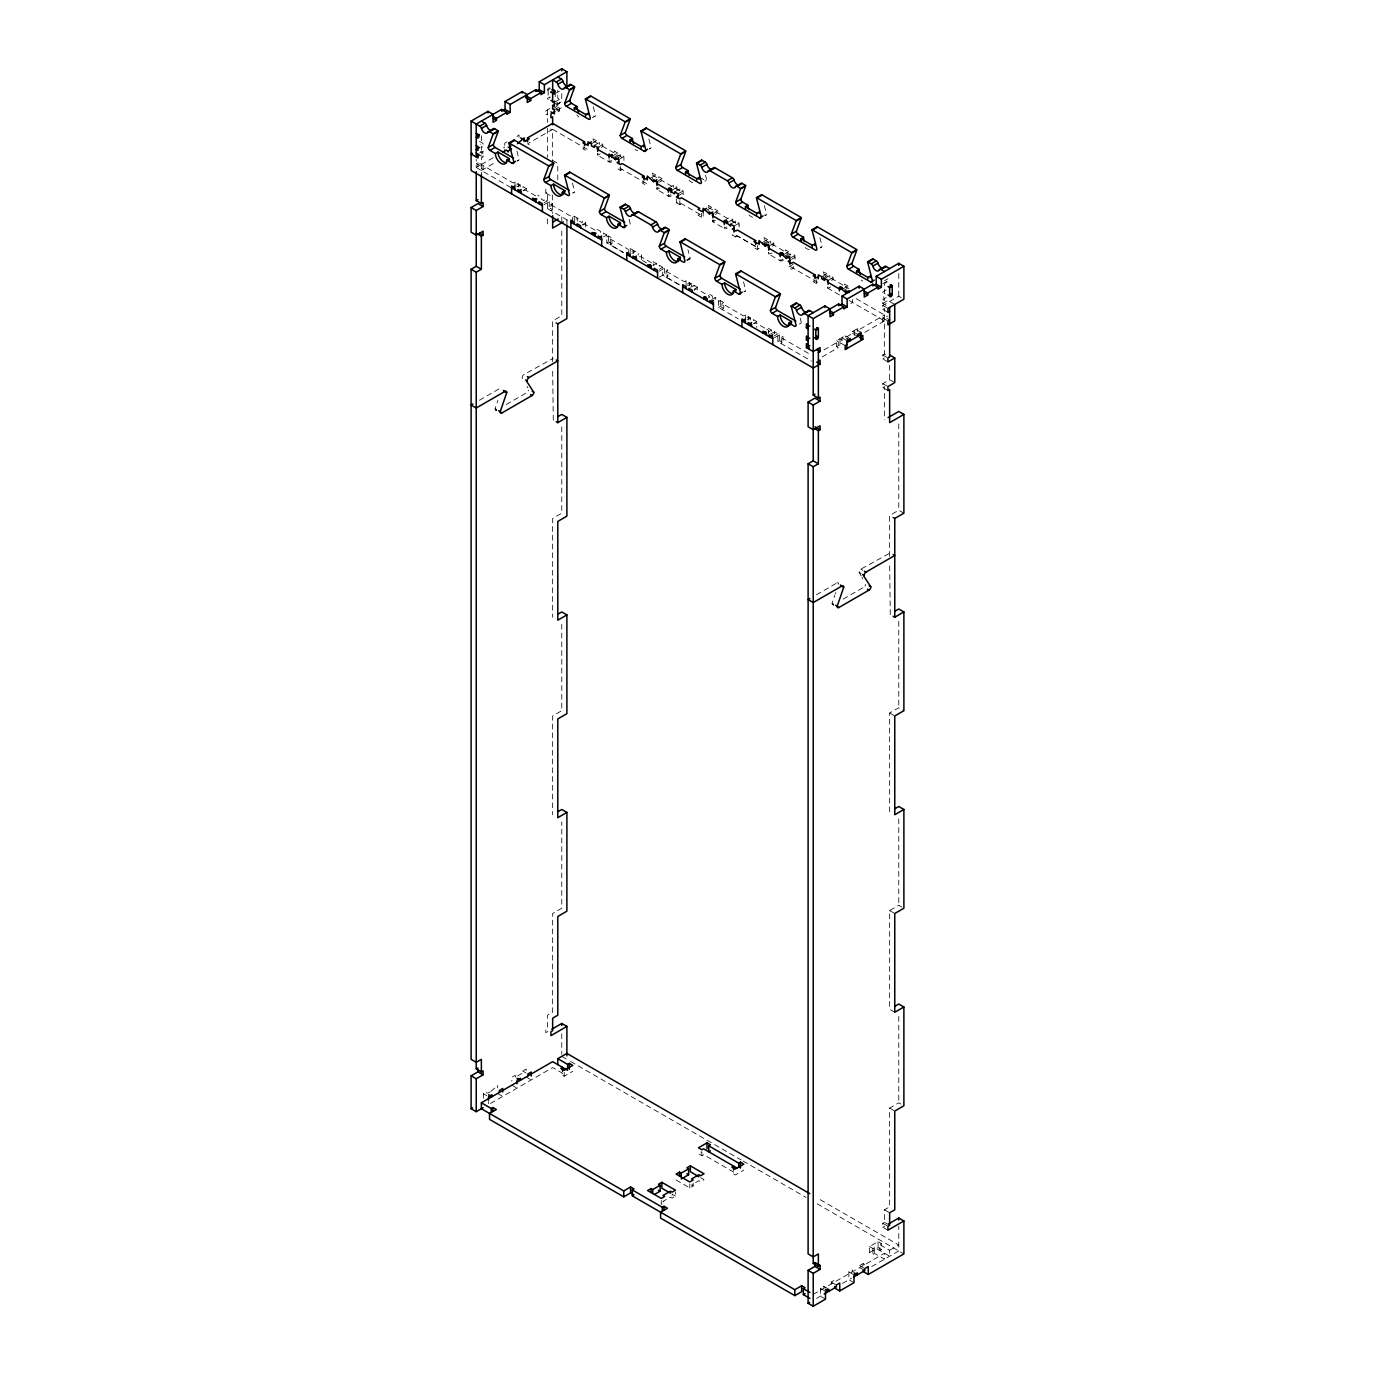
<?xml version="1.0" encoding="UTF-8"?>
<svg xmlns="http://www.w3.org/2000/svg" width="1375" height="1375" viewBox="0 0 1375 1375"><rect width="100%" height="100%" fill="white"/><g stroke="black" fill="none" stroke-linecap="round" stroke-linejoin="round"><path stroke-width="0.75" stroke-dasharray="5 3.75" d="M496.702 410.008A2.423 1.392 -60 0 1 495.103 408.633L497.922 400.383M833.594 604.622A2.423 1.392 -60 0 1 832.098 603.195L834.917 594.928M835.33 593.759L835.725 592.573M547.508 90.148L550.086 88.67M556.067 93.105L559.487 91.128M550.086 96.903L547.508 98.381A1.822 1.048 -60 0 0 548.333 99.292M554.348 102.334L559.487 99.361L559.487 103.314L554.348 106.288M552.647 105.291L557.786 102.334L559.487 103.314M549.794 108.591L545.806 110.894L545.806 114.847L547.508 113.85M556.772 104.552L561.773 101.664L561.773 91.386M552.647 108.917L557.786 105.944L559.487 106.941L559.487 110.894L554.348 113.85M479.652 153.02L483.089 151.044L483.089 156.973L481.37 157.97L481.37 174.608M554.348 109.897L559.487 106.941M481.37 154.017L483.089 153.02L477.95 150.064M556.927 110.395L561.911 107.508M507.117 141.78L504.762 143.137L504.745 151.044M520.145 186.931L520.145 184.955L515.006 181.998L513.305 182.978L477.95 162.577L476.231 163.556L481.37 166.53L483.089 165.533L483.089 169.486L477.95 166.53L476.231 167.509L476.231 159.277M503.473 147.83L504.762 147.091M481.37 164.553L493.917 157.3M481.37 170.483L495.705 162.198M517.241 161.15L518.53 160.411M592.367 117.769L594.945 116.291M516.725 184.955L518.427 183.975L518.427 189.905M516.725 186.931L520.145 184.955M584.581 147.761L582.862 148.741L586.283 150.717L588.002 149.738L551.203 128.494M591.422 143.808L596.544 140.852L596.544 142.828M594.275 145.458L599.397 142.484L602.817 144.461L602.817 146.438L600.256 147.933M522.998 190.558L526.419 188.581L526.419 192.534M597.695 147.434L602.817 144.461M600.256 153.845L597.695 155.323L597.695 151.387M545.806 189.08L545.806 193.033L547.508 192.036L547.508 210.65M612.511 155.994L617.65 153.02L617.65 154.997L612.511 157.97M615.364 157.644L620.503 154.67L623.923 156.647L623.923 160.6M611.669 160.428L609.091 161.923L597.695 155.323A1.822 1.048 0 0 1 598.091 153.673M544.087 202.744L547.508 200.767L544.087 198.791L544.087 200.767L541.234 199.117L541.234 197.141L537.814 195.164M618.784 159.603L623.923 156.647M544.087 204.72L549.227 201.747L552.647 203.723L550.928 204.72L550.928 210.633L552.647 209.653L549.227 207.677L547.508 208.656L568.992 221.066M572.808 193.222L574.097 192.483M649.223 149.119L650.513 148.38M643.878 181.998L642.177 182.978L645.597 184.955L647.298 183.975L618.784 167.509L617.083 168.506L620.503 170.483L622.205 169.486M550.928 204.72L572.602 217.216L574.32 216.236L579.442 219.192L579.442 221.169L582.295 222.819L582.295 220.842L585.716 222.819L585.716 227.013M576.022 219.192L577.741 218.212L577.741 224.142M650.719 178.045L655.858 175.089L655.858 177.066M582.295 224.795L585.716 222.819M656.992 181.672L662.131 178.698L662.131 180.675L659.553 182.17M659.553 188.083L656.992 189.561L656.992 185.625M668.405 188.255L673.527 185.281L676.947 187.258L676.947 189.234M671.825 190.231L676.947 187.258M674.678 191.881L679.8 188.908L683.22 190.884L683.22 196.814M670.966 194.666L668.405 196.161L656.992 189.561A1.822 1.048 0 0 1 658.281 187.773M603.402 236.981L606.822 235.005L606.822 242.894L624.731 253.241M678.098 193.841L683.22 190.884M606.822 236.981L608.523 235.984L611.944 237.961L611.944 243.891L610.242 244.87L622.995 252.261M678.098 195.817L683.22 192.861M704.791 181.191L706.08 180.452M610.242 244.87L610.242 238.958L611.944 237.961M606.822 242.894L608.523 241.914L611.944 243.891M676.38 198.791L676.38 202.744L678.098 201.747L703.175 216.236L703.175 212.283M676.38 202.744L679.8 204.72L681.519 203.723M628.478 255.423L628.478 249.494L630.18 248.497L635.319 251.453L635.319 253.43M631.898 251.47L633.6 250.473L633.6 256.403M631.898 253.43L635.319 251.453M699.772 214.259L698.053 215.239L701.491 217.216L703.192 216.236M706.595 210.306L711.734 207.35L711.734 209.327M712.869 213.933L718.008 210.959L718.008 212.936L715.447 214.431M715.447 220.344L712.869 221.839L724.298 228.405A1.822 1.048 0 0 0 727.066 228.267M724.281 220.516L729.403 217.559L732.823 219.519L732.823 221.495M552.647 361.814L552.647 320.925L561.773 315.666L561.773 229.247M653.005 265.616L656.425 263.639L656.425 265.616M727.702 222.492L732.823 219.519M730.555 224.142L735.677 221.169L739.097 223.145L739.114 231.034M726.842 226.927L724.281 228.422L724.298 226.927M659.278 269.242L662.698 267.266L662.698 275.155L680.625 285.502L666.102 277.148L666.102 271.219L667.82 270.239L667.82 276.152L666.102 277.148M733.975 226.119L739.097 223.145M659.261 271.219L664.4 268.263L667.82 270.239M686.675 260.03L690.095 258.053L687.947 249.752M687.036 260.648L689.597 259.17M764.723 215.789L765.995 215.05M659.261 277.148L664.4 274.175L667.82 276.152M735.694 236.964L737.413 235.984L755.631 246.52L753.93 247.517L757.35 249.477L759.069 248.497L733.975 234.008L732.273 234.988L735.694 236.964L735.694 233.011M479.445 400.228L499.881 388.42A2.423 1.392 -60 0 1 501.239 388.42M522.586 378.555L522.191 377.85A2.423 1.392 -60 0 1 523.875 374.567L553.283 358.325M690.628 287.341L694.066 285.364L694.066 287.341L691.213 285.691L691.213 283.714L686.073 280.758L684.372 281.755L666.102 271.219M687.792 283.714L689.494 282.734L689.494 288.664M691.213 283.714L687.792 285.691L687.792 281.755M762.489 242.567L767.611 239.611L767.611 241.588L762.489 244.544M765.325 244.217L770.464 241.261L773.884 243.238L773.884 245.197L771.323 246.692M694.066 289.317L697.486 287.341L697.486 291.294M768.762 246.194L773.884 243.238M506.223 404.525L526.969 392.545A2.423 1.392 -60 0 0 528.619 390.139M783.578 254.753L788.717 251.797L788.717 253.756L783.578 256.73M711.734 299.527L715.155 297.55L718.575 299.527L718.575 307.433L738.255 318.777M786.431 256.403L791.57 253.43L794.991 255.406L794.991 259.359M782.719 259.205L780.158 260.683L768.762 254.1A1.822 1.048 0 0 1 768.642 252.673M789.852 258.38L794.991 255.406M718.575 301.503L720.294 300.506L723.714 302.483L723.714 308.413L721.995 309.392L721.995 303.48L723.714 302.483M791.57 259.359L794.991 257.383L785.933 252.158M743.875 291.981L745.164 291.242M820.291 247.878L821.562 247.139M718.575 307.433L720.294 306.436L723.714 308.413M750.509 319.928L750.509 317.952L745.37 314.995L743.669 315.992L721.995 303.48M747.089 317.952L748.791 316.972L748.791 322.902M747.089 319.928L750.509 317.952M814.945 280.758L813.227 281.755L816.647 283.714L818.366 282.734L789.852 266.269M821.786 276.805L826.908 273.848L826.908 275.825L821.786 278.781M824.639 278.455L829.761 275.498L833.181 277.475L833.181 279.434L830.62 280.93M753.362 323.555L756.783 321.578L756.783 327.508M828.059 280.431L833.181 277.475M830.62 286.842L828.059 288.337A1.822 1.048 0 0 1 827.836 286.997M768.178 332.114L771.598 330.138L771.598 332.114L774.452 333.764L774.452 331.787L777.872 333.764L777.872 341.67L811.456 361.041M842.875 288.991L848.014 286.034L848.014 287.994L842.875 290.967M771.031 333.764L774.452 331.787M774.452 335.741L777.872 333.764M774.452 337.717L779.591 334.744L783.011 336.72L783.011 342.65L781.292 343.63L781.292 337.717L783.011 336.72M799.442 324.07L800.731 323.331M777.872 341.67L779.591 340.673L783.011 342.65M884.503 280.758L887.923 278.781M882.802 283.714L887.923 280.758L889.642 281.755M850.867 303.48L852.569 302.483L852.569 298.53M886.222 289.97L882.802 291.947L884.503 300.506L882.802 299.527L882.802 303.48L886.222 305.456M882.802 299.527L886.222 297.55M882.802 303.48L887.923 300.506L894.764 304.459M887.923 312.366L882.802 309.392L882.802 305.456L898.769 296.227L903.891 299.2M882.802 309.392L884.503 308.413L884.503 354.011L889.642 356.967M836.602 340.673L838.32 341.67L838.32 347.583L836.602 346.603L836.602 340.673L840.022 338.697L843.459 340.673M845.178 345.606L840.039 342.65L841.758 341.653L841.758 337.7L845.178 335.723L850.3 338.697M846.57 336.909L852.586 333.42L852.586 331.444L857.708 328.488L859.409 329.484L884.503 314.995M823.986 349.938L838.32 341.67M845.642 337.442L845.178 335.723M882.802 321.905L882.802 317.952L884.503 316.972L889.642 319.928M836.602 346.603L840.022 344.627M822.198 356.898L838.32 347.583M864.789 332.303L884.503 320.925M887.923 361.917L882.802 358.944L882.802 354.991L884.503 354.011M882.802 358.944L884.503 357.964M887.923 390.552L882.802 387.595L882.802 383.642L889.642 379.689L894.764 382.645M882.802 387.595L884.503 386.598L884.503 419.684M889.642 556.377L889.642 515.488L898.769 510.211L903.891 513.184M816.441 594.773L836.877 582.983L838.802 584.1M861.197 575.97L859.186 572.413A2.423 1.392 -60 0 1 860.87 569.13L890.278 552.888M843.219 599.087L863.964 587.108A2.423 1.392 -60 0 0 864.497 586.678M889.642 811.783L889.642 713.006L898.769 707.747L903.891 710.703M547.8 1031.525L545.806 1032.677L545.806 1028.723L547.508 1027.744L547.508 1015.231L552.647 1012.275L552.647 913.498L561.773 908.239L561.773 821.82M483.364 1098.195L483.364 1093.744L486.784 1091.767L486.784 1093.125M517.619 1075.955L522.706 1073.016L522.706 1071.039L526.127 1069.062L526.127 1070.541M487.712 1093.211L490.033 1091.87M490.961 1091.338L497.612 1085.511L497.612 1087.986M515.762 1077.02L515.298 1075.319L511.878 1077.295L511.878 1081.231M490.514 1103.455L552.647 1067.567L562.512 1073.273L560.794 1074.253L564.214 1076.23L572.773 1071.297M894.764 1012.258L889.642 1009.302L889.642 910.542L898.769 905.266L903.891 908.239M701.869 1155.705L701.869 1151.752L698.448 1153.728L701.869 1155.705L703.587 1154.725L733.58 1172.033L731.861 1173.013L735.281 1174.989L743.841 1170.056M661.272 1200.409L661.272 1204.362L664.692 1202.386L662.973 1201.406L670.398 1197.127L672.1 1198.106L675.52 1196.13L675.52 1192.177M676.087 1180.008L689.786 1187.897L693.206 1185.92L693.206 1181.967M889.642 1225.263L884.503 1222.306L884.503 1209.794L889.642 1206.837L889.642 1108.061L898.769 1102.802L903.891 1105.758M887.923 1230.195L882.802 1227.239L882.802 1223.286L884.503 1222.306M882.802 1227.239L884.795 1226.088M813.227 1294.391L884.503 1253.244L884.503 1259.173L874.638 1253.484L872.936 1254.464L869.516 1252.487L869.516 1246.558L878.058 1241.625L881.478 1243.602L881.478 1249.531L879.777 1250.511L879.777 1244.598L881.478 1243.602M869.516 1246.558L872.936 1248.534L874.638 1247.555L889.642 1256.217L889.642 1250.288L879.777 1244.598M869.516 1252.487L878.058 1247.555L881.478 1249.531M825.498 1299.169L820.359 1296.212L820.359 1288.306L823.78 1286.33L828.919 1289.303M831.188 1284.027L831.188 1282.05L834.608 1280.073L834.608 1282.05M853.995 1282.72L848.873 1279.747L848.873 1271.841L852.294 1269.864L852.294 1271.841M864.841 1270.534L859.702 1267.561L859.702 1265.584L863.122 1263.625L868.261 1266.581M889.642 1250.288L898.769 1245.011L817.18 1197.917M816.527 1298.413L822.37 1295.044M842.48 1283.442L851.606 1278.166M871.716 1266.564L898.769 1250.941L898.769 1226.259M885.208 293.855A1.822 1.048 -60 0 1 884.503 292.944L884.503 284.47A1.736 0.997 -60 0 1 886.995 283.044L888.027 283.542M699.445 177.203L704.859 180.331A2.423 1.392 60 0 0 706.578 179.352L705.495 175.192M548.161 90.269L548.161 98.742M559.487 99.361L557.786 98.381L557.786 90.148M556.067 108.917L559.487 110.894M882.802 305.456L887.923 308.413M596.544 140.852L593.123 138.875L593.123 142.828M617.65 153.02L614.23 151.044L614.23 153.02M655.858 175.089L652.438 173.113L652.438 179.042M662.131 178.698L658.711 176.722L658.711 178.698M711.734 207.35L708.314 205.373L708.314 211.303M714.587 209L718.008 210.959M767.611 239.611L764.191 237.634L764.191 243.564M788.717 251.797L785.297 249.82L785.297 251.797M826.908 273.848L823.487 271.872L823.487 279.778M848.014 286.034L844.594 284.058L844.594 286.034M593.123 140.852L600.377 145.028M602.181 146.077L623.923 158.623M652.438 175.089L679.594 190.764M708.331 207.333L739.114 225.122M764.191 239.611L784.111 251.109M823.487 273.848L843.425 285.347M845.23 286.395L848.856 288.492M856.127 298.616L887.408 316.68M772.028 253.017L768.762 254.1L768.762 250.147M882.802 317.952L887.923 320.925M839.455 294.92L828.059 288.337L828.059 284.384M849.148 300.506L885.964 321.767M861.145 332.441L856.006 329.467L856.006 331.702M529.272 144.805L527.553 143.808L552.647 129.319L552.647 162.405M852.586 331.444L857.725 334.417L857.708 328.488M552.647 160.428L557.786 163.402L557.786 179.85M852.586 333.42L857.725 336.394M882.802 354.991L887.923 357.964M841.758 337.7L846.88 340.673M479.445 141.384L483.089 143.481L483.089 147.434L481.37 146.438L481.37 150.064L483.089 151.044M882.802 383.642L887.923 386.598M477.95 154.017L483.089 156.973M545.806 193.033L550.928 195.989M526.419 188.581L522.998 186.605L522.998 188.581M597.128 229.402L600.548 231.378L600.548 233.355M606.822 235.005L603.402 233.028L603.402 235.005M653.005 261.663L656.425 263.639M662.698 267.266L659.278 265.289L659.278 267.266M694.066 285.364L697.486 287.341M756.783 321.578L753.362 319.602L753.362 321.578M768.178 328.161L771.598 330.138M535.683 195.903L526.419 190.558A1.822 1.048 0 0 0 523.548 190.781M594.98 230.141L585.716 224.795A1.822 1.048 0 0 0 582.777 225.122M651.561 262.831L641.592 257.056A1.822 1.048 0 0 0 639.427 256.884M705.323 293.838L697.486 289.317A1.822 1.048 0 0 0 694.53 290.469M708.177 295.487L708.881 295.9A1.822 1.048 0 0 1 708.984 297.309M764.62 328.075L756.783 323.555A1.822 1.048 0 0 0 754.462 323.434M766.752 329.312L768.178 330.138A1.822 1.048 0 0 1 768.298 331.547M781.292 337.717L811.456 355.128M642.297 260.425L647.178 263.244M476.231 167.509L511.534 187.894M860.87 569.13L862.795 570.247M859.186 572.413L861.111 573.513M553.283 420.062L552.647 369.531M890.278 614.625L889.642 564.094M495.103 408.633L496.702 409.561M832.098 603.195L833.697 604.123M495.481 410.025L496.77 410.764M832.477 604.57L833.766 605.327M889.642 713.006L894.764 715.98M889.642 910.542L894.764 913.498M889.642 1108.061L894.764 1111.034M884.503 1209.794L889.642 1212.75M882.802 1223.286L887.923 1226.259M561.773 1056.378L566.895 1059.352L566.895 1053.422M570.608 1061.483L741.177 1159.967M743.033 1161.033L806.059 1197.419M817.18 1203.847L903.891 1253.914M522.706 1071.039L526.127 1073.016M859.702 1265.584L864.841 1268.558M526.127 1076.952L531.266 1079.925L531.266 1077.45M700.614 1177.688L704.034 1179.664L700.614 1181.641L698.913 1180.661L691.487 1184.941L693.206 1185.92M848.873 1271.841L853.995 1274.814M511.878 1085.184L517 1088.158L517 1086.181M831.188 1282.05L836.327 1285.023M497.612 1093.417L502.752 1096.373L502.752 1094.895M675.52 1196.13L672.1 1194.153L672.1 1198.106M483.364 1093.744L486.784 1095.72M820.359 1288.306L825.498 1291.263M610.242 238.958L628.478 249.494M862.005 577.397L862.812 578.841M527.038 386.409L527.845 387.836M819.93 237.72L822.061 246.022A2.423 1.392 60 0 1 820.359 247.019M800.164 318.072L801.23 322.214A2.423 1.392 60 0 1 799.511 323.211M764.363 205.648L766.494 213.95A2.423 1.392 60 0 1 764.792 214.93M743.514 281.841L745.662 290.142A2.423 1.392 60 0 1 744.202 291.259M648.862 138.961L651.011 147.263A2.423 1.392 60 0 1 649.705 148.431M629.097 219.312L630.163 223.455A2.423 1.392 60 0 1 629.028 224.658M593.295 106.889L595.444 115.191A2.423 1.392 60 0 1 593.725 116.17M572.464 183.081L574.595 191.383A2.423 1.392 60 0 1 572.894 192.363M516.897 150.992L519.028 159.294A2.423 1.392 60 0 1 517.327 160.291M898.769 273.591L898.769 296.227M898.769 423.809L898.769 510.211M898.769 621.328L898.769 707.747M898.769 818.847L898.769 905.266M898.769 1016.383L898.769 1102.802M889.642 365.286L889.642 379.689M878.058 1241.625L878.058 1247.555M874.638 1247.555L874.638 1253.484M872.936 1248.534L872.936 1254.464M863.122 1263.625L863.122 1265.103M854.288 330.464L854.288 336.394M840.022 338.697L840.039 346.586M829.761 275.498L829.761 277.475M823.78 1286.33L823.78 1287.327M816.647 279.778L816.647 283.714M780.158 259.566L780.158 260.683A1.822 1.048 0 0 0 783.114 259.514M779.591 334.744L779.591 340.673M770.464 241.261L770.464 243.238M768.711 330.877L768.711 333.85M757.35 245.541L757.35 249.477M745.37 314.995L745.37 320.925M735.677 221.169L735.677 223.145M720.294 300.506L720.294 306.436M715.155 297.55L715.155 299.527M712.886 219.966L712.886 221.822A1.822 1.048 0 0 1 715.052 220.172M712.302 297.877L712.302 295.9L708.881 293.923L708.881 297.877M701.491 213.262L701.491 217.216M689.786 1183.944L689.786 1187.897M686.073 280.758L686.073 286.688M679.8 188.908L679.8 190.884M679.8 200.767L679.8 204.72M673.527 185.281L673.527 187.258M668.405 194.305L668.405 196.161A1.822 1.048 0 0 0 671.275 195.92M664.4 268.263L664.4 274.175M641.592 259.652L641.592 255.08L638.172 253.103L638.172 255.08M630.18 248.497L630.18 254.427M620.503 154.67L620.503 156.647M620.503 166.53L620.503 170.483M609.091 159.689L609.091 161.923A1.822 1.048 0 0 0 612.047 161.597M608.523 235.984L608.523 241.914M599.397 142.484L599.397 144.461M574.32 216.236L574.32 222.166M572.602 217.216L572.602 223.145M566.895 219.863L566.895 226.033M564.214 1072.277L564.214 1076.23M561.773 216.889L561.773 223.059M561.773 426.766L561.773 513.184L552.647 518.444L552.647 617.22M561.773 624.302L561.773 710.703L552.647 715.98L552.647 814.739M561.773 1033.742L561.773 1054.333M557.786 102.334L557.786 105.944M555.208 91.627L555.208 97.934M552.647 195.009L552.647 213.606M550.928 128.837L550.928 130.316M549.227 201.747L549.227 207.677M547.508 109.897L547.508 122.255M547.508 128.425L547.508 157.386M547.508 218.917L547.508 225.122M519.011 137.38L519.011 134.922L515.591 137.5M515.006 181.998L515.006 187.928M488.503 1101.65L488.503 1103.627M481.37 135.798L481.37 142.484A1.822 1.048 -60 0 1 480.563 144.341M477.95 162.577L477.95 166.53M690.095 258.053A2.423 1.392 60 0 1 688.377 259.05M836.877 582.983A2.423 1.392 -60 0 1 838.561 584.306M865.648 584.358A2.423 1.392 -60 0 1 864.995 586.094M547.577 89.873A1.736 0.997 -60 0 1 549.983 88.378M549.983 97.487A1.822 1.048 -60 0 1 549.794 98.003M862.761 281.016A8.061 4.658 60 0 1 861.197 280.036M809.291 249.442A8.061 4.658 60 0 1 805.097 247.5M752.675 217.233A8.061 4.658 60 0 1 749.014 214.913M692.742 182.634A8.061 4.658 60 0 1 689.081 180.314M637.708 150.648A8.061 4.658 60 0 1 635.095 149.583M579.013 117.116A8.061 4.658 60 0 1 576.933 114.95M653.108 263.725A1.822 1.048 0 0 1 653.108 265.066M793.272 264.292L788.15 267.266L791.57 269.242L793.272 268.245L793.272 264.292"/><path stroke-width="1.5" d="M525.714 379.878L533.775 392.236A2.423 1.392 -60 0 1 532.091 395.502L501.927 412.93A2.423 1.392 -60 0 1 500.242 411.606L506.705 392.717A2.423 1.392 -60 0 0 505.003 391.394L503.405 390.466M862.709 574.441L870.77 586.798A2.423 1.392 -60 0 1 869.086 590.064L838.922 607.492A2.423 1.392 -60 0 1 837.22 606.169L843.683 587.28A2.423 1.392 -60 0 0 841.998 585.956L840.4 585.028M488.245 147.452L493.058 134.338L498.197 131.364L493.367 144.478L488.245 147.452A2.423 1.392 60 0 0 489.947 150.408L495.361 153.536A8.061 4.658 60 0 0 501.067 163.419A8.061 4.658 60 0 0 506.773 160.119L509.334 158.641L497.939 152.058L495.361 153.536M564.644 103.331L569.473 90.217L574.595 87.261L569.783 100.375L564.644 103.331A2.423 1.392 60 0 0 566.362 106.305L588.603 119.144A2.423 1.392 60 0 0 590.305 118.147L585.492 99.464A2.423 1.392 60 0 1 585.423 98.863L590.545 95.906L630.231 118.817L625.109 121.773L585.423 98.863M543.812 179.523L548.625 166.409L553.764 163.453L548.934 176.567L543.812 179.523A2.423 1.392 60 0 0 545.514 182.497L550.928 185.625A8.061 4.658 60 0 0 556.634 195.491A8.061 4.658 60 0 0 562.341 192.208L564.902 190.73L553.506 184.13L550.928 185.625M620.211 135.42L625.041 122.306L630.163 119.333L625.35 132.447L620.211 135.42A2.423 1.392 60 0 0 621.93 138.377L644.17 151.216L647.591 149.239M599.38 211.613L604.192 198.498L609.331 195.525L604.502 208.639L599.38 211.613A2.423 1.392 60 0 0 601.081 214.569L606.495 217.697A8.061 4.658 60 0 0 612.202 227.58A8.061 4.658 60 0 0 617.908 224.28L620.469 222.802L609.073 216.219L606.495 217.697M675.778 167.492L680.608 154.378L685.73 151.422L680.917 164.536L675.778 167.492A2.423 1.392 60 0 0 677.497 170.466L699.737 183.305A2.423 1.392 60 0 0 701.439 182.308L696.627 163.625A2.423 1.392 60 0 1 696.558 163.023L701.68 160.067L705.289 162.147A2.423 1.392 60 0 1 706.905 164.398A4.847 2.802 60 0 0 710.136 168.884A4.847 2.802 60 0 0 713.35 168.111A2.423 1.392 60 0 1 714.966 167.733L732.445 177.822A2.423 1.392 60 0 1 734.061 180.073A4.847 2.802 60 0 0 737.292 184.577A4.847 2.802 60 0 0 740.506 183.803A2.423 1.392 60 0 1 742.122 183.408L745.731 185.488L740.592 188.461L737 186.381A2.423 1.392 60 0 0 735.384 186.759A4.847 2.802 60 0 1 732.153 187.533A4.847 2.802 60 0 1 728.922 183.03A2.423 1.392 60 0 0 727.323 180.795L709.844 170.689A2.423 1.392 60 0 0 708.228 171.084A4.847 2.802 60 0 1 704.997 171.858A4.847 2.802 60 0 1 701.766 167.355A2.423 1.392 60 0 0 700.167 165.103L696.558 163.023M659.295 246.211L664.125 233.097L669.247 230.141L664.434 243.238L659.295 246.211A2.423 1.392 60 0 0 661.014 249.167L666.428 252.295A8.061 4.658 60 0 0 672.134 262.178A8.061 4.658 60 0 0 677.841 258.878L680.402 257.4L668.989 250.817L666.428 252.295M735.711 202.091L740.523 188.977L745.662 186.02L740.85 199.134L735.711 202.091A2.423 1.392 60 0 0 737.43 205.064L759.653 217.903L763.073 215.927M714.863 278.283L719.692 265.169L724.814 262.212L720.002 275.327L714.863 278.283A2.423 1.392 60 0 0 716.581 281.256L721.995 284.384A8.061 4.658 60 0 0 727.702 294.25A8.061 4.658 60 0 0 733.408 290.967L735.969 289.489L724.556 282.906L721.995 284.384M791.278 234.18L796.091 221.066L801.23 218.092L796.417 231.206L791.278 234.18A2.423 1.392 60 0 0 792.997 237.136L815.22 249.975A2.423 1.392 60 0 0 816.939 248.995L812.127 230.312A2.423 1.392 60 0 1 812.041 229.711L817.18 226.737L856.866 249.648L851.727 252.622L812.041 229.711M770.43 310.372L775.259 297.258L780.381 294.302L775.569 307.416L770.43 310.372A2.423 1.392 60 0 0 772.148 313.328L777.562 316.456A8.061 4.658 60 0 0 783.269 326.339A8.061 4.658 60 0 0 788.975 323.039L791.536 321.561L780.123 314.978L777.562 316.456M846.845 266.252L851.658 253.137L856.797 250.181L851.984 263.295L846.845 266.252A2.423 1.392 60 0 0 848.547 269.225L870.788 282.064L874.208 280.088M818.366 361.092L820.067 360.095L820.067 364.048L813.227 368.002L471.109 170.483L471.109 121.086L487.936 111.375L493.058 114.348L493.058 122.255L496.478 120.278L496.478 118.302L506.739 112.372L506.739 114.348L510.159 112.372L510.159 104.466L505.037 101.509L505.037 109.416L510.159 112.372M505.037 101.509L522.139 91.627L527.278 94.6L527.278 102.489L530.698 100.512L530.698 98.536L540.959 92.623L540.959 94.6L544.38 92.623L544.38 84.717L566.895 71.706L566.895 88.172M544.38 92.623L539.241 89.65L539.241 81.761L561.773 68.75L566.895 71.706M506.739 112.372L501.617 109.416L476.231 124.059L476.231 156.973L479.239 155.255M510.159 104.466L535.82 89.65L540.959 92.623M502.459 110.894L505.037 109.416M536.25 91.386L539.241 89.65M479.841 126.139L484.98 123.183A2.423 1.392 60 0 1 486.595 125.417A4.847 2.802 60 0 0 489.809 129.92A4.847 2.802 60 0 0 493.041 129.147A2.423 1.392 60 0 1 494.656 128.769L498.266 130.848L493.127 133.805L489.517 131.725A2.423 1.392 60 0 0 487.902 132.12A4.847 2.802 60 0 1 484.688 132.877A4.847 2.802 60 0 1 481.456 128.391A2.423 1.392 60 0 0 479.841 126.139L471.109 121.086M556.256 82.019L561.378 79.062A2.423 1.392 60 0 1 562.994 81.314A4.847 2.802 60 0 0 566.225 85.8A4.847 2.802 60 0 0 569.456 85.044A2.423 1.392 60 0 1 571.055 84.648L574.664 86.728L569.542 89.702L565.933 87.605A2.423 1.392 60 0 0 564.317 88A4.847 2.802 60 0 1 561.086 88.773A4.847 2.802 60 0 1 557.872 84.27A2.423 1.392 60 0 0 556.256 82.019L552.647 79.939L552.647 89.169L554.348 90.148L554.348 94.102L550.928 92.125M481.456 128.391L486.595 125.417M557.872 84.27L562.994 81.314M478.809 135.747L476.231 137.225L477.95 138.205L477.95 134.269L476.231 133.272M487.902 132.12L493.041 129.147M564.317 88L569.456 85.044M489.517 131.725L494.656 128.769M565.933 87.605L571.055 84.648M479.652 147.434L476.231 149.411L477.95 150.391L477.95 146.438L476.231 145.458M472.381 153.278L471.109 154.017L477.95 157.97L477.95 154.017L476.231 153.02M554.933 111.547L550.928 113.85L550.928 117.803L552.647 116.806L552.647 124.833M489.947 150.408L495.086 147.452L513.614 158.142M566.362 106.305L571.484 103.331L576.916 106.459A8.061 4.658 60 0 0 578.583 112.08M509.008 142.983L514.147 140.009L553.833 162.92L548.694 165.894L509.008 142.983A2.423 1.392 60 0 0 509.077 143.584L513.906 162.267A2.423 1.392 60 0 1 512.188 163.247L506.773 160.119M509.077 143.584L514.216 140.628A2.423 1.392 60 0 1 514.147 140.009M585.492 99.464L590.614 96.508A2.423 1.392 60 0 1 590.545 95.906M574.561 109.88A8.061 4.658 60 0 1 574.338 107.938L576.916 106.459M510.744 145.613L509.902 150.064M502.872 152.127L506.464 150.064L508.183 152.041M517.481 143.705L524.15 137.878L524.15 141.573M527.553 141.831L527.553 137.878L552.647 123.406L584.581 141.831L584.581 145.784M508.166 151.044L511.586 149.084L508.166 147.108M525.645 140.955L529.272 138.875L527.553 137.878M585.527 116.205A8.061 4.658 60 0 0 585.75 114.52L588.311 113.042A8.061 4.658 60 0 1 588.088 114.727M512.188 163.247L515.608 161.27M476.231 171.652L476.231 200.595L477.95 199.616M476.231 233.183L481.37 236.156L483.089 235.159L483.089 231.206L476.231 235.159L471.109 232.203L471.109 207.505L477.95 203.569L483.089 206.525L483.089 202.572L481.37 203.569L476.231 200.595M584.581 141.831L582.862 142.828L586.283 144.805L591.422 141.831M515.006 185.952L511.586 187.928L542.386 205.7M471.109 207.505L476.231 210.478L483.089 206.525M521.28 189.561L517.859 191.537L517.859 189.561L521.28 191.537L521.28 193.514M545.514 182.497L550.653 179.523L569.181 190.231M621.93 138.377L627.052 135.42L632.483 138.548A8.061 4.658 60 0 0 633.755 143.43M564.575 175.055L569.714 172.098L609.4 195.009L604.261 197.966L564.575 175.055A2.423 1.392 60 0 0 564.644 175.673L569.473 194.339A2.423 1.392 60 0 1 567.755 195.336L562.341 192.208M640.991 130.952L646.113 127.978L685.798 150.889L680.677 153.862L640.991 130.952A2.423 1.392 60 0 0 641.059 131.553L645.872 150.236A2.423 1.392 60 0 1 644.17 151.216M564.644 175.673L569.783 172.7A2.423 1.392 60 0 1 569.714 172.098M641.059 131.553L646.181 128.597A2.423 1.392 60 0 1 646.113 127.978M630.128 141.969A8.061 4.658 60 0 1 629.905 140.027L632.483 138.548M609.091 157.97L609.091 154.017L615.364 159.603L618.784 157.644M641.094 148.294A8.061 4.658 60 0 0 641.317 146.609L643.878 145.131A8.061 4.658 60 0 1 643.655 146.816M618.784 161.58L617.083 162.577L620.503 164.553L622.205 163.556L643.878 176.069L643.878 180.022M483.141 1107.7L476.231 1111.688L471.109 1108.731L471.109 1075.8L476.231 1078.773L483.089 1074.82L483.089 1070.867L481.37 1071.847L481.37 1059.352L476.231 1062.308L471.109 1059.352L471.109 269.242L476.231 266.269L481.37 269.242L481.37 236.156M552.853 222.045L558.198 218.952M471.109 269.242L476.231 272.198L481.37 269.242M563.337 221.908L552.647 228.095L552.647 215.686M643.878 176.069L642.177 177.066L645.597 179.042L647.298 178.045M647.298 180.022L647.298 176.069L653.572 181.672L656.992 179.695M601.081 214.569L606.22 211.613L624.748 222.303M677.497 170.466L682.619 167.492L688.05 170.62A8.061 4.658 60 0 0 689.322 175.502M620.142 207.144L625.281 204.17L628.891 206.267A2.423 1.392 60 0 1 630.489 208.502A4.847 2.802 60 0 0 633.72 213.005A4.847 2.802 60 0 0 636.952 212.231A2.423 1.392 60 0 1 638.567 211.853L656.047 221.942A2.423 1.392 60 0 1 657.645 224.194A4.847 2.802 60 0 0 660.877 228.68A4.847 2.802 60 0 0 664.108 227.906A2.423 1.392 60 0 1 665.723 227.528L669.333 229.608L664.194 232.564L660.584 230.484A2.423 1.392 60 0 0 658.969 230.88A4.847 2.802 60 0 1 655.755 231.653A4.847 2.802 60 0 1 652.523 227.15A2.423 1.392 60 0 0 650.908 224.898L633.428 214.809A2.423 1.392 60 0 0 631.812 215.188A4.847 2.802 60 0 1 628.598 215.961A4.847 2.802 60 0 1 625.367 211.475A2.423 1.392 60 0 0 623.752 209.223L620.142 207.144A2.423 1.392 60 0 0 620.211 207.745L625.041 226.428A2.423 1.392 60 0 1 623.322 227.408L617.908 224.28M620.211 207.745L625.35 204.789A2.423 1.392 60 0 1 625.281 204.17M696.627 163.625L701.748 160.669A2.423 1.392 60 0 1 701.68 160.067M685.695 174.041A8.061 4.658 60 0 1 685.472 172.098L688.05 170.62M623.752 209.223L628.891 206.267M700.167 165.103L705.289 162.147M625.367 211.475L630.489 208.502M701.766 167.355L706.905 164.398M594.55 232.856L591.989 234.334L591.989 232.358L595.409 234.334L595.409 236.311M631.812 215.188L636.952 212.231M708.228 171.084L713.35 168.111M633.428 214.809L638.567 211.853M709.844 170.689L714.966 167.733M696.661 180.366A8.061 4.658 60 0 0 696.884 178.681L699.445 177.203A8.061 4.658 60 0 1 699.05 179.403M601.683 235.984L598.262 237.961L598.262 235.984L601.683 237.961L601.683 245.867M623.322 227.408L626.742 225.431M678.098 195.817L676.38 196.814L679.8 198.791L681.519 197.794L699.772 208.33L698.053 209.309L701.491 211.286L706.612 208.33M650.908 224.898L656.047 221.942M727.323 180.795L732.445 177.822M652.523 227.15L657.645 224.194M728.922 183.03L734.061 180.073M658.969 230.88L664.108 227.906M735.384 186.759L740.506 183.803M660.584 230.484L665.723 227.528M737 186.381L742.122 183.408M636.47 256.077L633.05 258.036L633.05 256.077L636.47 258.036L636.47 260.012M703.175 212.283L703.175 208.33L709.448 213.933L712.869 211.956M661.014 249.167L666.153 246.211L684.681 256.902M737.43 205.064L742.552 202.091L747.966 205.219A8.061 4.658 60 0 0 748.894 209.361M680.075 241.742L685.197 238.769L724.883 261.697L719.761 264.653L680.075 241.742A2.423 1.392 60 0 0 680.144 242.344L684.956 261.027A2.423 1.392 60 0 1 683.255 262.006L677.841 258.878M756.473 197.622L761.612 194.666L801.298 217.577L796.159 220.533L756.473 197.622A2.423 1.392 60 0 0 756.559 198.241L761.372 216.906A2.423 1.392 60 0 1 759.653 217.903M680.144 242.344L685.283 239.387A2.423 1.392 60 0 1 685.197 238.769M756.559 198.241L761.681 195.267A2.423 1.392 60 0 1 761.612 194.666M745.628 208.639A8.061 4.658 60 0 1 745.405 206.697L747.966 205.219M556.17 322.97L557.786 323.881L566.895 318.622L566.895 226.033M756.594 214.981A8.061 4.658 60 0 0 756.817 213.28L759.378 211.802A8.061 4.658 60 0 1 759.155 213.486M733.992 228.078L732.273 229.075L735.694 231.034L737.413 230.055L755.631 240.591L755.631 244.544M472.897 403.992L471.109 405.041L476.231 407.997L505.003 391.394M755.631 240.591L753.93 241.588L757.35 243.564L759.069 242.567M527.312 380.806A2.423 1.392 -60 0 1 529.014 377.541L557.786 360.92L556.17 359.992M759.069 244.544L759.069 240.591L765.325 246.194L768.762 244.217M716.581 281.256L721.72 278.283L740.248 288.991M792.997 237.136L798.119 234.18L803.533 237.308A8.061 4.658 60 0 0 804.461 241.45M735.642 273.814L740.764 270.858L780.45 293.769L775.328 296.725L735.642 273.814A2.423 1.392 60 0 0 735.711 274.433L740.523 293.098A2.423 1.392 60 0 1 738.822 294.095L733.408 290.967M735.711 274.433L740.85 271.459A2.423 1.392 60 0 1 740.764 270.858M812.127 230.312L817.248 227.356A2.423 1.392 60 0 1 817.18 226.737M801.195 240.728A8.061 4.658 60 0 1 800.972 238.786L803.533 237.308M713.436 300.506L710.016 302.483L710.016 300.506L713.436 302.483L713.436 310.389M780.158 256.73L780.158 252.777L786.431 258.38L789.852 256.403M812.161 247.053A8.061 4.658 60 0 0 812.367 245.369L814.945 243.891A8.061 4.658 60 0 1 814.722 245.575M789.852 260.356L788.15 261.336L791.57 263.312L793.272 262.316L814.945 274.828L814.945 278.781M738.822 294.095L742.242 292.119M558.113 416.522L561.773 414.425L566.895 417.381L566.895 516.141L557.786 521.417L557.786 620.177L566.895 614.917L566.895 713.677L557.786 718.936L557.786 817.712L566.895 812.436L566.895 911.195L557.786 916.472L557.786 1015.231L552.647 1018.188L552.647 1030.7L550.928 1031.697L550.928 1035.65L566.895 1026.42L566.895 1055.227M556.17 421.73L557.786 422.658L566.895 417.381M814.945 274.828L813.227 275.825L816.647 277.802L818.366 276.805M745.37 318.948L741.95 320.925L772.75 338.697M751.644 322.575L748.223 324.552L748.223 322.575L751.644 324.552L751.644 326.511M772.148 313.328L777.288 310.372L795.816 321.062M848.547 269.225L853.686 266.252L859.1 269.38A8.061 4.658 60 0 0 860.372 274.278M788.975 323.039L794.389 326.167A2.423 1.392 60 0 0 796.091 325.188L791.278 306.505A2.423 1.392 60 0 1 791.209 305.903L796.331 302.947L799.941 305.027A2.423 1.392 60 0 1 801.556 307.278A4.847 2.802 60 0 0 804.788 311.764A4.847 2.802 60 0 0 808.002 310.991A2.423 1.392 60 0 1 809.617 310.613L813.227 312.692M870.788 282.064A2.423 1.392 60 0 0 872.506 281.067L867.694 262.402A2.423 1.392 60 0 1 867.608 261.783L872.747 258.827L876.356 260.906A2.423 1.392 60 0 1 877.972 263.158A4.847 2.802 60 0 0 881.186 267.644A4.847 2.802 60 0 0 884.417 266.887A2.423 1.392 60 0 1 886.033 266.492L889.642 268.572M791.278 306.505L796.417 303.548A2.423 1.392 60 0 1 796.331 302.947M867.694 262.402L872.816 259.428A2.423 1.392 60 0 1 872.747 258.827M856.763 272.8A8.061 4.658 60 0 1 856.539 270.858L859.1 269.38M791.209 305.903L794.819 307.983L799.941 305.027M867.608 261.783L871.217 263.88L876.356 260.906M794.819 307.983A2.423 1.392 60 0 1 796.434 310.234L801.556 307.278M871.217 263.88A2.423 1.392 60 0 1 872.833 266.114L877.972 263.158M765.617 331.616L763.056 333.111L763.056 331.134L766.477 333.111L766.477 335.07M796.434 310.234A4.847 2.802 60 0 0 799.648 314.72A4.847 2.802 60 0 0 802.88 313.964L808.002 310.991M872.833 266.114A4.847 2.802 60 0 0 876.064 270.617A4.847 2.802 60 0 0 879.278 269.844L884.417 266.887M802.88 313.964A2.423 1.392 60 0 1 804.495 313.569L809.617 310.613M879.278 269.844A2.423 1.392 60 0 1 880.894 269.466L886.033 266.492M867.728 279.142A8.061 4.658 60 0 0 867.934 277.458L870.513 275.962A8.061 4.658 60 0 1 870.289 277.647M772.75 334.744L769.33 336.72L769.33 334.744L772.75 336.72L772.75 344.627M839.455 290.967L839.455 287.014L845.728 292.617L849.148 290.641M847.155 306.934L842.033 303.961L842.033 296.072L847.155 299.028L847.155 306.934L843.734 308.911L843.734 306.934L833.473 312.864L833.473 314.823L830.053 316.8L830.053 308.911L824.914 305.938L808.105 315.648L808.105 348.58L809.377 347.841M842.033 296.072L859.134 286.189L864.256 289.145L864.256 297.052L867.694 295.075L867.694 293.098L877.955 287.186L877.955 289.145L881.375 287.186L881.375 279.28L903.891 266.269L903.891 299.2L887.923 308.413L887.923 312.366L889.642 311.369M881.375 287.186L876.236 284.213L876.236 276.306L898.769 263.312L903.891 266.269M804.495 313.569L813.227 318.622L838.613 303.961L843.734 306.934M847.155 299.028L872.816 284.213L877.955 287.186M839.455 305.456L842.033 303.961M873.881 285.57L876.236 284.213M808.105 324.878L806.386 323.881L806.386 327.834L809.806 325.858M815.805 330.309L818.366 328.831M889.642 287.667L892.203 286.189M808.105 337.047L806.386 336.067L806.386 340.02L809.806 338.044M808.105 344.627L806.386 343.63L806.386 347.583L809.806 345.606M818.366 352.533L820.067 351.536L820.067 347.583L813.227 351.536L806.386 347.583M846.88 342.65L861.128 334.417M846.88 344.627L845.178 345.606L845.178 349.559L862.847 339.35L862.847 335.397L861.145 336.394M889.642 319.928L887.923 320.925L887.923 324.878L894.764 320.925L894.764 304.459M813.227 318.622L813.227 395.158L814.945 394.178M814.945 428.742L818.366 430.719L820.067 429.722L820.067 425.769L813.227 429.722L808.105 426.766L808.105 402.067L814.945 398.114L820.067 401.088L820.067 397.134L818.366 398.114L813.227 395.158M808.105 402.067L813.227 405.041L820.067 401.088M893.166 517.516L894.764 518.444L903.891 513.184L903.891 414.425L889.642 422.641L889.642 389.555L887.923 390.552L887.923 386.598L894.764 382.645L894.764 357.964L887.923 361.917L887.923 357.964L889.642 356.967L889.642 307.433M825.498 1289.303L828.919 1291.263L828.919 1289.303L825.498 1291.263L825.498 1299.169L813.227 1306.25L808.105 1303.294L808.105 1270.362L813.227 1273.336L820.067 1269.383L820.067 1265.43L818.366 1266.409L818.366 1253.914L813.227 1256.87L808.105 1253.914L808.105 463.805L813.227 460.831L818.366 463.805L818.366 430.719M888.078 417.622L898.769 411.452L903.891 414.425M558.113 614.058L561.773 611.944L566.895 614.917M808.105 463.805L813.227 466.761L818.366 463.805M809.892 598.555L808.105 599.603L813.227 602.559L841.998 585.956M864.308 575.369A2.423 1.392 -60 0 1 865.992 572.103L894.764 555.483L893.166 554.555M895.108 611.084L898.769 608.987L903.891 611.944L903.891 710.703L894.764 715.98L894.764 814.739L903.891 809.48L903.891 908.239L894.764 913.498L894.764 1012.258L903.891 1006.998L903.891 1105.758L894.764 1111.034L894.764 1209.794L889.642 1212.75L889.642 1225.263L887.923 1226.259L887.923 1230.195L903.891 1220.983L903.891 1253.914L868.261 1274.487L863.122 1271.514L863.122 1270.036M558.113 811.577L561.773 809.48L566.895 812.436M893.166 616.292L894.764 617.22L903.891 611.944M895.108 808.62L898.769 806.506L903.891 809.48M476.231 272.198L476.231 1068.891L477.847 1067.963M471.109 1075.8L477.95 1071.847L483.089 1074.82M551.788 1029.222L561.773 1023.464L566.895 1026.42M471.109 1108.731L472.639 1107.837M809.944 1298.43L803.361 1294.631L803.361 1288.702L805.08 1287.722L801.659 1285.745L794.819 1289.698L632.311 1195.872L632.311 1189.942L634.013 1188.963L630.592 1186.986L623.752 1190.922L481.37 1108.731L481.37 1102.802L552.647 1061.655L567.634 1070.3M557.786 1064.611L557.786 1058.681L566.895 1053.422L809.772 1193.638M481.37 1102.802L491.236 1108.491L492.938 1107.511L496.358 1109.487L489.517 1113.441L489.517 1119.353L623.752 1196.852L630.592 1192.898L634.013 1194.875L632.311 1195.872M557.786 1058.681L567.634 1064.388L569.353 1063.391L572.773 1065.367L564.214 1070.3L560.794 1068.323L562.512 1067.344L562.512 1071.297M895.108 1006.139L898.769 1004.042L903.891 1006.998M710.428 1150.772L708.709 1151.752L708.709 1145.822L710.428 1144.842L707.008 1142.866L698.448 1147.798L701.869 1149.775L703.587 1148.795L736.88 1168.011M660.137 1185.267L652.712 1189.547L651.011 1188.567L647.591 1190.527L661.272 1198.433L664.692 1196.456L662.973 1195.477L670.398 1191.197L672.1 1192.177L675.52 1190.2L661.839 1182.311L658.419 1184.287L660.137 1185.267L660.137 1191.197L654.569 1194.394M688.634 1168.802L681.227 1173.081L679.525 1172.102L676.087 1174.078L689.786 1181.967L693.206 1180.008L691.487 1179.011L698.913 1174.731L700.614 1175.728L704.034 1173.752L690.353 1165.845L686.933 1167.822L688.634 1168.802L688.634 1174.731L681.227 1179.011M632.311 1189.942L662.303 1207.25L664.005 1206.27L667.425 1208.247L660.584 1212.2L660.584 1218.112L794.819 1295.611L801.659 1291.675L801.659 1285.745M708.709 1145.822L738.702 1163.147L740.42 1162.15L743.841 1164.127L735.281 1169.077L731.861 1167.1L733.58 1166.103L733.58 1170.056M813.227 466.761L813.227 1263.453L814.722 1262.594M808.105 1270.362L814.945 1266.409L820.067 1269.383M888.783 1223.784L898.769 1218.027L903.891 1220.983M803.361 1294.631L805.08 1293.634M808.105 1303.294L809.634 1302.4M824.192 1293.995L836.395 1286.948L836.327 1285.023L839.747 1283.047L839.747 1290.936L834.608 1287.98L834.608 1286.502M853.445 1277.117L864.841 1270.534L864.841 1268.558L868.261 1266.581L868.261 1274.487M839.747 1290.936L853.995 1282.72L853.995 1274.814L857.416 1272.837L857.416 1274.814L853.995 1272.837M557.786 76.983L561.378 79.062M880.894 269.466L884.503 271.545M539.241 81.761L544.38 84.717M876.236 276.306L881.375 279.28M552.973 90.097L554.898 91.197M890.278 284.831L892.203 285.948L892.203 294.422A1.822 1.048 -60 0 1 890.914 296.639A1.822 1.048 -60 0 1 889.642 295.9L888.027 294.972M551.788 89.65L555.208 91.627M551.048 91.936L552.647 92.864L552.647 101.338A1.822 1.048 -60 0 0 554.83 101.131M888.027 286.498L889.642 287.427A1.736 0.997 -60 0 1 892.134 286M574.338 107.938L585.75 114.52M629.905 140.027L641.317 146.609M685.472 172.098L696.884 178.681M745.405 206.697L756.817 213.28M800.972 238.786L812.367 245.369M856.539 270.858L867.934 277.458M890.605 293.494L892.203 294.422L889.642 295.9L889.642 287.427M550.928 100.358L554.348 102.334L554.348 106.288L552.647 105.291L552.647 108.917L554.348 109.897L554.348 113.85L550.928 111.873M525.559 95.58L530.698 98.536M864.256 291.122L867.694 293.098M525.559 97.556L530.698 100.512M864.256 293.098L867.694 295.075M726.138 220.584L726.859 223.592M781.292 252.45L782.719 253.275A1.822 1.048 0 0 1 782.719 254.753A1.822 1.048 0 0 1 780.158 254.753L768.762 248.17A1.822 1.048 0 0 1 769.312 246.469M840.606 286.688L842.033 287.512L842.033 289.352M849.148 292.617L845.728 290.641L845.728 292.617M493.058 116.325L496.478 118.302M830.053 310.887L833.473 312.864M493.058 118.302L496.478 120.278M830.053 312.864L833.473 314.823M520.712 137.878L525.852 140.852M859.427 337.373L862.847 339.35M889.642 354.991L894.764 357.964M481.37 121.086L484.98 123.183M846.88 338.697L850.3 340.673L850.3 338.697L846.88 340.673L846.88 348.58M816.767 327.645L818.366 328.573L818.366 337.047A1.822 1.048 -60 0 1 817.077 339.281A1.822 1.048 -60 0 1 815.805 338.542L814.189 337.614M477.194 134.578L478.809 135.506L478.809 137.277M814.189 329.141L815.805 330.069A1.736 0.997 -60 0 1 818.297 328.625M806.386 327.834L808.105 328.831M816.767 336.136L818.366 337.047L815.805 338.542L815.805 330.069M806.386 340.02L808.105 341M816.647 349.559L820.067 351.536M649.705 264.722L650.427 265.134A1.822 1.048 0 0 0 650.994 265.358M704.894 296.553L706.32 297.378L703.759 298.873L703.759 296.897L707.18 298.873L707.18 300.833M816.647 362.072L820.067 364.048M570.9 222.166L601.683 239.938M626.759 254.427L657.559 272.216M682.653 286.688L713.436 304.459M479.652 233.183L483.089 235.159M814.945 426.766L820.067 429.722M527.398 376.613L529.014 377.541M864.394 571.175L865.992 572.103M532.177 391.308L533.775 392.236M869.172 585.87L870.77 586.798M530.492 394.573L532.091 395.502M867.488 589.136L869.086 590.064M505.089 391.789L506.705 392.717M842.084 586.352L843.683 587.28M498.627 410.678L500.242 411.606M835.622 605.241L837.22 606.169M500.002 411.812L501.927 412.93M837.306 606.564L838.922 607.492M698.913 1176.708L690.353 1171.775L690.353 1165.845M686.933 1173.752L688.634 1174.731M517 1078.275L520.438 1080.252L520.438 1078.275L517 1080.252L517 1083.706M814.945 1262.473L820.067 1265.43M476.231 1068.891L481.37 1071.847M813.227 1263.453L818.366 1266.409M670.398 1193.173L661.839 1188.223L661.839 1182.311M658.419 1190.2L660.137 1191.197M488.503 1094.741L491.923 1096.717L491.923 1094.741L488.503 1096.717L488.503 1100.172M803.361 1288.702L809.944 1292.5M898.769 263.312L898.769 265.375M898.769 1218.027L898.769 1220.072M894.764 518.444L894.764 617.22M872.816 284.213L872.816 285.948M861.128 340.347L861.145 332.441L857.725 334.417L857.725 336.394M859.134 286.189L859.134 288.166M838.613 303.961L838.613 305.697M828.059 284.384L828.059 280.431L824.639 278.455L824.639 280.431L821.786 278.781L821.786 276.805L818.366 274.828L818.366 278.781M824.914 305.938L824.914 307.433M818.366 348.58L818.366 398.114M814.945 1262.955L814.945 1266.409M813.227 405.041L813.227 460.831M813.227 1273.336L813.227 1306.25M794.819 1289.698L794.819 1295.611M789.852 264.292L789.852 258.38L786.431 256.403L786.431 258.38M782.719 253.275L782.719 255.114M768.762 250.147L768.762 246.194L765.325 244.217L765.325 246.194M765.617 331.994L765.617 333.472M745.37 322.902L745.37 320.925L741.95 318.948L741.95 326.855M740.42 1162.15L740.42 1168.08M738.702 1163.147L738.702 1167.1M733.975 232.031L733.975 226.119L730.555 224.142L730.555 226.119L724.281 220.516L724.281 224.469M712.869 217.886L712.869 213.933L709.448 211.956L709.448 213.933M707.008 1142.866L707.008 1148.795M706.32 297.756L706.32 299.234M692.347 292.273L692.347 290.314L688.927 288.337L688.927 290.314M686.073 288.664L686.073 286.688L682.653 284.711L682.653 292.617M681.227 1173.081L681.227 1177.034M679.525 1172.102L679.525 1176.055M678.098 197.794L678.098 193.841L674.678 191.881L674.678 193.841L671.825 192.208L671.825 190.231L668.405 188.255L668.405 192.208M670.966 188.753L670.966 192.689M664.005 1206.27L664.005 1210.223M662.303 1207.25L662.303 1211.203M657.559 278.128L657.559 270.222L654.139 268.245L654.139 270.222M656.992 185.625L656.992 181.672L653.572 179.695L653.572 181.672M652.712 1189.547L652.712 1193.5M651.286 268.572L651.286 266.595L647.866 264.636L647.866 266.595L650.444 265.117L650.427 266.973M651.011 1188.567L651.011 1192.503M630.592 1186.986L630.592 1192.898M630.197 256.403L630.197 254.427L626.777 252.45L626.759 260.356M623.752 1190.922L623.752 1196.852M618.784 163.556L618.784 159.603L615.364 157.644L615.364 159.603M611.669 154.516L611.669 157.472M597.695 151.387L597.695 147.434L594.275 145.458L594.275 147.434L591.422 145.784L591.422 143.808L588.002 141.831L588.002 145.784M594.55 233.234L594.55 234.713M580.594 227.752L580.594 225.775L577.173 223.798L577.173 225.775M574.32 224.142L574.32 222.166L570.9 220.189L570.9 228.078M569.353 1063.391L569.353 1069.32M567.634 1064.388L567.634 1068.323M561.773 68.75L561.773 70.812M561.773 1023.464L561.773 1025.527M557.786 323.881L557.786 422.658M542.386 211.63L542.386 203.723L538.966 201.747L538.966 203.723M536.113 202.073L536.113 200.097L532.692 198.12L532.692 200.097L535.253 198.619L535.253 200.475M535.82 89.65L535.82 91.386M531.266 1075.972L531.266 1072.019L527.845 1073.995L527.845 1075.972M522.139 91.627L522.139 93.105M515.006 189.905L515.006 187.928L511.586 185.952L511.586 193.841M502.752 1091.939L502.752 1088.484L499.331 1090.461L499.331 1092.438M501.617 109.416L501.617 111.134M492.938 1107.511L492.938 1111.464M491.236 1108.491L491.236 1112.444M487.936 111.375L487.936 112.87M481.37 174.608L481.37 203.569M477.95 1069.131L477.95 1071.847M476.231 210.478L476.231 266.269M476.231 1078.773L476.231 1111.688M495.086 147.452A2.423 1.392 60 0 1 493.367 144.478M550.653 179.523A2.423 1.392 60 0 1 548.934 176.567M606.22 211.613A2.423 1.392 60 0 1 604.502 208.639M666.153 246.211A2.423 1.392 60 0 1 664.434 243.238M721.72 278.283A2.423 1.392 60 0 1 720.002 275.327M777.288 310.372A2.423 1.392 60 0 1 775.569 307.416M789.869 325.256A8.061 4.658 60 0 1 783.647 323.091A8.061 4.658 60 0 1 780.123 314.978M791.536 321.561A8.061 4.658 60 0 1 791.141 323.761M733.391 293.511A8.061 4.658 60 0 1 727.547 290.417A8.061 4.658 60 0 1 724.556 282.906M735.969 289.489A8.061 4.658 60 0 1 735.745 291.173M678.734 261.095A8.061 4.658 60 0 1 672.512 258.93A8.061 4.658 60 0 1 668.989 250.817M680.402 257.4A8.061 4.658 60 0 1 680.178 259.084M617.891 226.823A8.061 4.658 60 0 1 612.064 223.73A8.061 4.658 60 0 1 609.073 216.219M620.469 222.802A8.061 4.658 60 0 1 620.245 224.486M563.234 194.408A8.061 4.658 60 0 1 557.03 192.259A8.061 4.658 60 0 1 553.506 184.13M564.902 190.73A8.061 4.658 60 0 1 564.678 192.414M506.756 162.662A8.061 4.658 60 0 1 500.93 159.569A8.061 4.658 60 0 1 497.939 152.058M509.334 158.641A8.061 4.658 60 0 1 509.111 160.325M552.716 92.847A1.736 0.997 -60 0 1 554.761 90.836M478.878 135.472A1.736 0.997 -60 0 1 479.256 134.441M571.484 103.331A2.423 1.392 60 0 1 569.783 100.375M627.052 135.42A2.423 1.392 60 0 1 625.35 132.447M682.619 167.492A2.423 1.392 60 0 1 680.917 164.536M742.552 202.091A2.423 1.392 60 0 1 740.85 199.134M798.119 234.18A2.423 1.392 60 0 1 796.417 231.206M853.686 266.252A2.423 1.392 60 0 1 851.984 263.295M842.514 288.028A1.822 1.048 0 0 1 839.455 288.991L828.059 282.408A1.822 1.048 0 0 1 828.455 280.741M536.903 198.911A1.822 1.048 0 0 1 535.373 198.688M596.028 233.166A1.822 1.048 0 0 1 595.117 233.08M611.875 154.653A1.822 1.048 0 0 1 609.091 155.994L597.695 149.411A1.822 1.048 0 0 1 598.795 147.623M671.344 189.062A1.822 1.048 0 0 1 668.405 190.231L656.992 183.648A1.822 1.048 0 0 1 657.903 181.878M726.859 220.997A1.822 1.048 0 0 1 726.859 222.475A1.822 1.048 0 0 1 724.298 222.475L712.886 215.892A1.822 1.048 0 0 1 713.006 214.345"/></g></svg>
